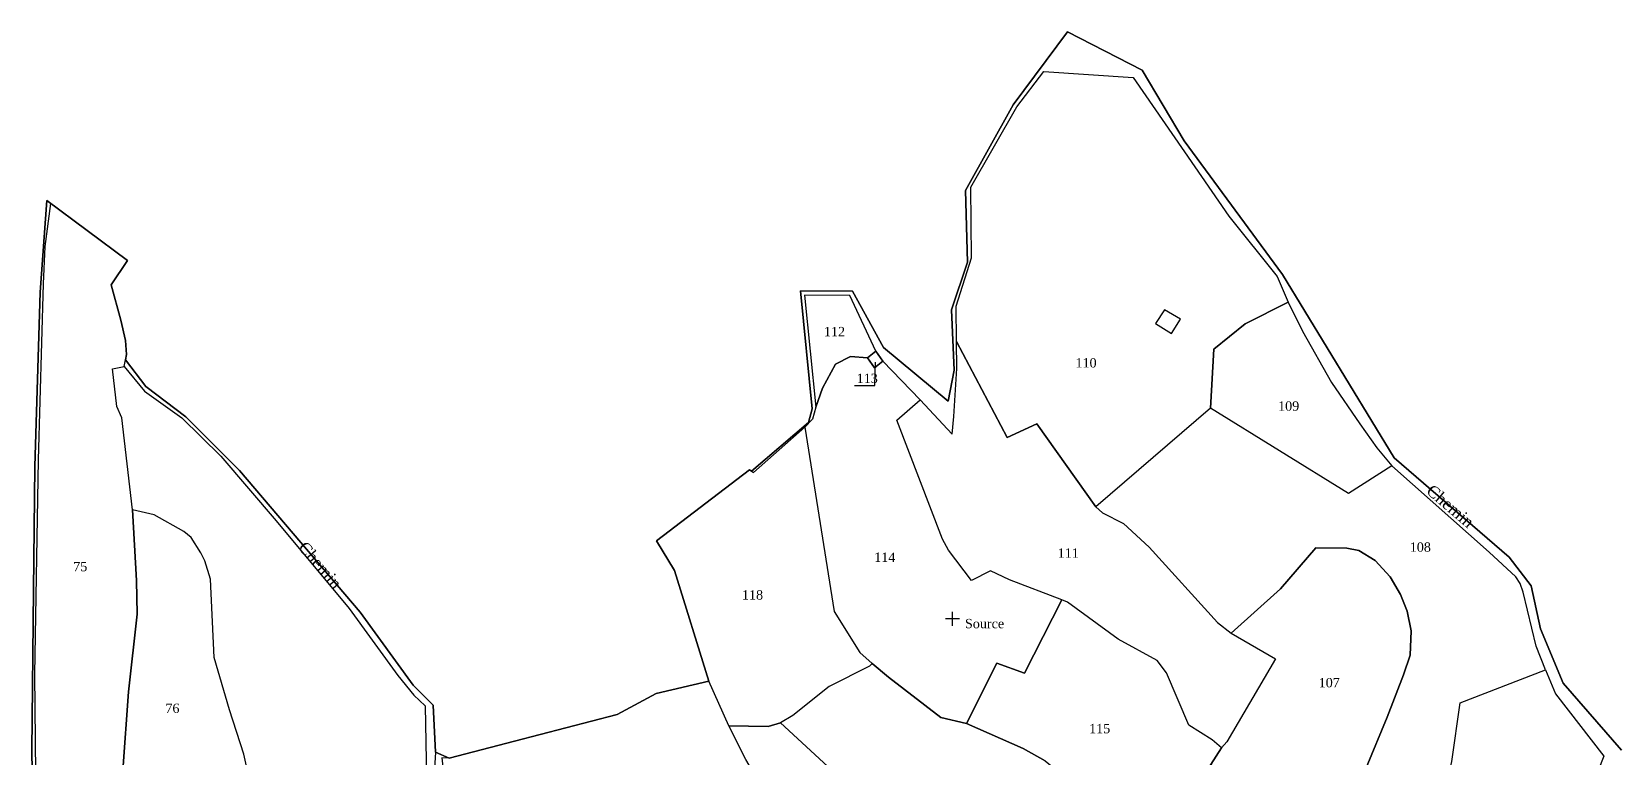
# Model space of a CAD drawing. Extents: x 1207496 to 1208273, y 6152107 to 6153235.
# Drawn here: x 1207592.6 to 1207932.4, y 6152655.5 to 6152810.7 of the extents above; entities that cross this region are included whole.
import ezdxf

# ---------------------------------------------------------------- set-up
doc = ezdxf.new("R2010")
doc.units = 0
doc.linetypes.add('CONTINU', pattern=[0])
doc.layers.get('0').update_dxf_attribs({"linetype": 'CONTINU'})
for name, color, linetype in [('1LIEUDIT', 7, 'CONTINU'), ('1PARCELLE', 7, 'CONTINU'), ('1SECTION', 7, 'CONTINU'), ('1SUBDSECT', 7, 'CONTINU'), ('1ZONCOMM', 7, 'CONTINU'), ('3BATIDUR', 7, 'CONTINU'), ('3CALVAIRE', 7, 'CONTINU'), ('3CALVAIRETEX', 7, 'CONTINU'), ('3CHEMIN', 7, 'CONTINU'), ('3FISCLINE', 7, 'CONTINUOUS'), ('3FLECHEPAR', 7, 'CONTINU'), ('3PARCELLETEX', 7, 'CONTINU'), ('3ZONCOMMTEX', 7, 'CONTINU')]:
    doc.layers.add(name, color=color, linetype=linetype)
doc.styles.get("Standard").update_dxf_attribs({"font": 'Times New Roman'})

# ---------------------------------------------------------------- blocks, each defined once
blk = doc.blocks.new('DETATOPO')
for points in [[(-1.5, 0), (1.5, 0)], [(0, -1.5), (0, 1.5)]]:
    blk.add_lwpolyline(points)

msp = doc.modelspace()

# ---------------------------------------------------------------- linework, layer by layer
at = {"layer": '1LIEUDIT'}
msp.add_lwpolyline([(1207932.91, 6152657.05), (1207920.43, 6152671.38), (1207915.57, 6152682.97), (1207913.59, 6152692.21), (1207908.9, 6152698.33), (1207884.26, 6152719.6), (1207860.36, 6152758.82), (1207839.32, 6152787.38), (1207830.3, 6152802.49), (1207814.32, 6152810.73), (1207802.72, 6152795.13), (1207792.53, 6152776.8), (1207792.94, 6152761.42), (1207789.53, 6152751.26), (1207790.1, 6152738.33), (1207788.79, 6152731.7), (1207774.95, 6152743.16), (1207768.29, 6152755.25), (1207757.19, 6152755.3), (1207759.69, 6152730.04), (1207758.87, 6152727.14), (1207746.67, 6152716.69), (1207746.27, 6152716.98), (1207726.36, 6152701.79), (1207730.2, 6152695.48), (1207737.54, 6152671.75), (1207726.29, 6152669.17), (1207717.91, 6152664.65), (1207695.97, 6152658.96), (1207681.93, 6152655.31), (1207679.02, 6152656.58), (1207678.57, 6152666.68), (1207674.28, 6152670.92), (1207662.89, 6152686.53), (1207637.07, 6152716.83), (1207625.57, 6152728.35), (1207617.01, 6152734.85), (1207612.66, 6152740.54), (1207612.88, 6152741.67), (1207612.7, 6152744.64), (1207611.64, 6152749.05), (1207609.57, 6152756.59), (1207613.08, 6152761.77), (1207595.83, 6152774.61), (1207594.4, 6152755.01), (1207593.25, 6152717.7), (1207593, 6152691.26), (1207592.6, 6152656.9), (1207593.13, 6152626.32)], dxfattribs=at)
at = {"layer": '1PARCELLE'}
for points in [[(1207820.38, 6152709.05), (1207807.8, 6152726.86), (1207801.39, 6152723.9), (1207790.58, 6152744.46), (1207790.49, 6152752.05), (1207793.81, 6152762.33), (1207793.64, 6152777.5), (1207803.51, 6152794.67), (1207809.25, 6152802.22), (1207828.4, 6152800.91), (1207839.36, 6152785.02), (1207848.9, 6152771.25), (1207859.21, 6152758.34), (1207861.55, 6152752.9), (1207852.34, 6152748.23), (1207845.68, 6152742.81), (1207844.92, 6152730.19), (1207820.38, 6152709.05)], [(1207760.42, 6152730.42), (1207761.91, 6152734.51), (1207764.64, 6152739.6), (1207767.88, 6152741.27), (1207771.49, 6152741), (1207773.33, 6152742.4), (1207767.72, 6152754.31), (1207758.01, 6152754.35), (1207760.42, 6152730.42)], [(1207883.73, 6152717.86), (1207874.51, 6152711.91), (1207844.92, 6152730.19), (1207845.68, 6152742.81), (1207852.34, 6152748.23), (1207861.55, 6152752.9), (1207864.67, 6152746.66), (1207870.87, 6152735.7), (1207876.93, 6152726.81), (1207880.52, 6152721.68), (1207883.73, 6152717.86)], [(1207820.38, 6152709.05), (1207821.82, 6152707.79), (1207826.29, 6152705.55), (1207831.84, 6152700.48), (1207846.45, 6152684.32), (1207849.34, 6152682.08), (1207858.84, 6152676.57), (1207848.46, 6152658.83), (1207847.33, 6152657.49), (1207845.3, 6152659.25), (1207840.34, 6152662.37), (1207835.5, 6152673.55), (1207833.52, 6152676.21), (1207825.17, 6152680.8), (1207814.32, 6152688.68), (1207813.14, 6152689.17), (1207801.92, 6152693.47), (1207797.88, 6152695.37), (1207793.76, 6152693.34), (1207788.85, 6152699.84), (1207787.56, 6152702.18), (1207777.82, 6152727.64), (1207782.76, 6152731.96), (1207789.61, 6152724.65), (1207789.98, 6152728.44), (1207790.67, 6152738.69), (1207790.58, 6152744.46), (1207801.39, 6152723.9), (1207807.8, 6152726.86), (1207820.38, 6152709.05)], [(1207813.14, 6152689.17), (1207801.92, 6152693.47), (1207797.88, 6152695.37), (1207793.76, 6152693.34), (1207788.85, 6152699.84), (1207787.56, 6152702.18), (1207777.82, 6152727.64), (1207782.76, 6152731.96), (1207774.83, 6152740.25), (1207773.02, 6152738.83), (1207771.49, 6152741), (1207767.88, 6152741.27), (1207764.64, 6152739.6), (1207761.91, 6152734.51), (1207760.42, 6152730.42), (1207759.77, 6152727.83), (1207758.11, 6152726.13), (1207764.41, 6152686.69), (1207769.88, 6152677.95), (1207772.52, 6152675.59), (1207776, 6152672.63), (1207787.2, 6152664.02), (1207792.69, 6152662.71), (1207799.21, 6152675.67), (1207805.14, 6152673.48), (1207813.14, 6152689.17)], [(1207771.49, 6152741), (1207773.02, 6152738.83), (1207774.83, 6152740.25), (1207773.33, 6152742.4), (1207771.49, 6152741)], [(1207758.11, 6152726.13), (1207764.41, 6152686.69), (1207769.88, 6152677.95), (1207772.52, 6152675.59), (1207771.97, 6152674.98), (1207763.31, 6152670.63), (1207755.54, 6152664.44), (1207752.87, 6152662.86), (1207750.27, 6152662.11), (1207741.82, 6152662.23), (1207737.54, 6152671.75), (1207730.2, 6152695.48), (1207726.36, 6152701.79), (1207746.27, 6152716.98), (1207746.67, 6152716.69), (1207747.08, 6152716.41), (1207758.11, 6152726.13)], [(1207613.79, 6152633.51), (1207636.63, 6152627.81), (1207639.06, 6152651.38), (1207638, 6152656.2), (1207634.92, 6152665.62), (1207631.67, 6152676.84), (1207630.88, 6152693.63), (1207629.63, 6152697.54), (1207628.83, 6152699.21), (1207626.7, 6152702.55), (1207625.18, 6152703.81), (1207618.78, 6152707.4), (1207614.15, 6152708.44), (1207615.02, 6152693.34), (1207615.2, 6152686.15), (1207613.3, 6152669.53), (1207612.12, 6152652.69), (1207611.74, 6152643.8), (1207613.79, 6152633.51)], [(1207849.34, 6152682.08), (1207858.84, 6152676.57), (1207848.46, 6152658.83), (1207847.33, 6152657.49), (1207845, 6152653.97), (1207869.59, 6152638.86), (1207874.83, 6152646.66), (1207878.24, 6152653.27), (1207882.78, 6152664.06), (1207886.28, 6152673.13), (1207887.71, 6152677.38), (1207887.89, 6152682.54), (1207887.03, 6152686.75), (1207885.65, 6152690.3), (1207883.38, 6152694.09), (1207880.19, 6152697.57), (1207876.72, 6152699.74), (1207874.15, 6152700.27), (1207867.46, 6152700.31), (1207859.96, 6152691.53), (1207849.34, 6152682.08)], [(1207847.33, 6152657.49), (1207845.3, 6152659.25), (1207840.34, 6152662.37), (1207835.5, 6152673.55), (1207833.52, 6152676.21), (1207825.17, 6152680.8), (1207814.32, 6152688.68), (1207813.14, 6152689.17), (1207805.14, 6152673.48), (1207799.21, 6152675.67), (1207792.69, 6152662.71), (1207804.85, 6152657.35), (1207809.55, 6152654.73), (1207813.85, 6152651.28), (1207818.32, 6152646.89), (1207823.73, 6152640.51), (1207831.21, 6152631.55), (1207834.72, 6152637.8), (1207840.34, 6152647.05), (1207845, 6152653.97), (1207847.33, 6152657.49)], [(1207680.34, 6152648.38), (1207701.76, 6152638.71), (1207729.73, 6152639.12), (1207745.25, 6152641.89), (1207753.31, 6152642.49), (1207749.03, 6152648.94), (1207745.45, 6152655.03), (1207741.82, 6152662.23), (1207737.54, 6152671.75), (1207726.29, 6152669.17), (1207717.91, 6152664.65), (1207695.97, 6152658.96), (1207681.93, 6152655.31), (1207680.42, 6152655.41), (1207680.66, 6152652.9), (1207680.34, 6152648.38)], [(1207920.5, 6152630.18), (1207897.67, 6152639.88), (1207893.45, 6152641.33), (1207896.62, 6152654.62), (1207898.38, 6152667.13), (1207916.69, 6152674.2), (1207918.81, 6152669.05), (1207929.12, 6152655.71), (1207923.48, 6152641.45), (1207920.5, 6152630.18)]]:
    msp.add_lwpolyline(points, close=True, dxfattribs=at)
for points in [[(1207612.12, 6152652.69), (1207613.3, 6152669.53), (1207615.2, 6152686.15), (1207615.02, 6152693.34), (1207614.15, 6152708.44), (1207611.86, 6152728.14), (1207610.82, 6152730.56), (1207609.86, 6152738.61), (1207612.37, 6152739.09), (1207612.66, 6152740.54), (1207612.88, 6152741.67), (1207612.7, 6152744.64), (1207611.64, 6152749.05), (1207609.57, 6152756.59), (1207613.08, 6152761.77), (1207595.83, 6152774.61), (1207594.4, 6152755.01), (1207593.25, 6152717.7), (1207593, 6152691.26), (1207592.6, 6152656.9), (1207593.13, 6152626.32)], [(1207639.06, 6152651.38), (1207638, 6152656.2), (1207634.92, 6152665.62), (1207631.67, 6152676.84), (1207630.88, 6152693.63), (1207629.63, 6152697.54), (1207628.83, 6152699.21), (1207626.7, 6152702.55), (1207625.18, 6152703.81), (1207618.78, 6152707.4), (1207614.15, 6152708.44), (1207611.86, 6152728.14), (1207610.82, 6152730.56), (1207609.86, 6152738.61), (1207612.37, 6152739.09), (1207616.75, 6152733.82), (1207624.73, 6152728.15), (1207633.05, 6152719.91), (1207644.93, 6152706.07), (1207660.58, 6152687.34), (1207670.97, 6152673.02), (1207674.43, 6152668.81), (1207676.8, 6152666.49), (1207677.11, 6152650.94)], [(1207896.62, 6152654.62), (1207898.38, 6152667.13), (1207916.69, 6152674.2), (1207914.65, 6152679.3), (1207911.87, 6152690.83), (1207911.25, 6152692.65), (1207910.29, 6152694.08), (1207904.62, 6152699.37), (1207883.73, 6152717.86), (1207874.51, 6152711.91), (1207844.92, 6152730.19), (1207820.38, 6152709.05), (1207820.38, 6152709.05), (1207821.82, 6152707.79), (1207826.29, 6152705.55), (1207831.84, 6152700.48), (1207846.45, 6152684.32), (1207849.34, 6152682.08), (1207859.96, 6152691.53), (1207867.46, 6152700.31), (1207874.15, 6152700.27), (1207876.72, 6152699.74), (1207880.19, 6152697.57), (1207883.38, 6152694.09), (1207885.65, 6152690.3), (1207887.03, 6152686.75), (1207887.89, 6152682.54), (1207887.71, 6152677.38), (1207886.28, 6152673.13), (1207882.78, 6152664.06), (1207878.24, 6152653.27)], [(1207809.55, 6152654.73), (1207804.85, 6152657.35), (1207792.69, 6152662.71), (1207787.2, 6152664.02), (1207776, 6152672.63), (1207772.52, 6152675.59), (1207771.97, 6152674.98), (1207763.31, 6152670.63), (1207755.54, 6152664.44), (1207752.87, 6152662.86), (1207763.96, 6152652.65)], [(1207745.45, 6152655.03), (1207741.82, 6152662.23), (1207750.27, 6152662.11), (1207752.87, 6152662.86), (1207763.96, 6152652.65)]]:
    msp.add_lwpolyline(points, dxfattribs=at)
at = {"layer": '1SECTION'}
msp.add_lwpolyline([(1207593.13, 6152626.32), (1207592.6, 6152656.9), (1207593, 6152691.26), (1207593.25, 6152717.7), (1207594.4, 6152755.01), (1207595.83, 6152774.61), (1207613.08, 6152761.77), (1207609.57, 6152756.59), (1207611.64, 6152749.05), (1207612.7, 6152744.64), (1207612.88, 6152741.67), (1207612.66, 6152740.54), (1207617.01, 6152734.85), (1207625.57, 6152728.35), (1207637.07, 6152716.83), (1207662.89, 6152686.53), (1207674.28, 6152670.92), (1207678.57, 6152666.68), (1207679.02, 6152656.58), (1207681.93, 6152655.31), (1207695.97, 6152658.96), (1207717.91, 6152664.65), (1207726.29, 6152669.17), (1207737.54, 6152671.75), (1207730.2, 6152695.48), (1207726.36, 6152701.79), (1207726.36, 6152701.79), (1207746.27, 6152716.98), (1207746.67, 6152716.69), (1207758.87, 6152727.14), (1207759.69, 6152730.04), (1207757.19, 6152755.3), (1207768.29, 6152755.25), (1207774.95, 6152743.16), (1207788.79, 6152731.7), (1207790.1, 6152738.33), (1207789.53, 6152751.26), (1207792.94, 6152761.42), (1207792.53, 6152776.8), (1207802.72, 6152795.13), (1207814.32, 6152810.73), (1207830.3, 6152802.49), (1207839.32, 6152787.38), (1207860.36, 6152758.82), (1207884.26, 6152719.6), (1207908.9, 6152698.33), (1207913.59, 6152692.21), (1207915.57, 6152682.97), (1207920.43, 6152671.38), (1207932.91, 6152657.05)], dxfattribs=at)
at = {"layer": '1SUBDSECT'}
msp.add_lwpolyline([(1207593.13, 6152626.32), (1207592.6, 6152656.9), (1207593, 6152691.26), (1207593.25, 6152717.7), (1207594.4, 6152755.01), (1207595.83, 6152774.61), (1207613.08, 6152761.77), (1207609.57, 6152756.59), (1207611.64, 6152749.05), (1207612.7, 6152744.64), (1207612.88, 6152741.67), (1207612.66, 6152740.54), (1207617.01, 6152734.85), (1207625.57, 6152728.35), (1207637.07, 6152716.83), (1207662.89, 6152686.53), (1207674.28, 6152670.92), (1207678.57, 6152666.68), (1207679.02, 6152656.58), (1207681.93, 6152655.31), (1207695.97, 6152658.96), (1207717.91, 6152664.65), (1207726.29, 6152669.17), (1207737.54, 6152671.75), (1207730.2, 6152695.48), (1207726.36, 6152701.79), (1207726.36, 6152701.79), (1207746.27, 6152716.98), (1207746.67, 6152716.69), (1207758.87, 6152727.14), (1207759.69, 6152730.04), (1207757.19, 6152755.3), (1207768.29, 6152755.25), (1207774.95, 6152743.16), (1207788.79, 6152731.7), (1207790.1, 6152738.33), (1207789.53, 6152751.26), (1207792.94, 6152761.42), (1207792.53, 6152776.8), (1207802.72, 6152795.13), (1207814.32, 6152810.73), (1207830.3, 6152802.49), (1207839.32, 6152787.38), (1207860.36, 6152758.82), (1207884.26, 6152719.6), (1207908.9, 6152698.33), (1207913.59, 6152692.21), (1207915.57, 6152682.97), (1207920.43, 6152671.38), (1207932.91, 6152657.05)], dxfattribs=at)
at = {"layer": '1ZONCOMM'}
for points in [[(1207746.67, 6152716.69), (1207758.87, 6152727.14), (1207759.69, 6152730.04), (1207757.19, 6152755.3), (1207768.29, 6152755.25), (1207774.95, 6152743.16), (1207788.79, 6152731.7), (1207790.1, 6152738.33), (1207789.53, 6152751.26), (1207792.94, 6152761.42), (1207792.53, 6152776.8), (1207802.72, 6152795.13), (1207814.32, 6152810.73), (1207830.3, 6152802.49), (1207839.32, 6152787.38), (1207860.36, 6152758.82), (1207884.26, 6152719.6), (1207908.9, 6152698.33), (1207913.59, 6152692.21), (1207915.57, 6152682.97), (1207920.43, 6152671.38), (1207932.91, 6152657.05)], [(1207746.67, 6152716.69), (1207758.87, 6152727.14), (1207759.69, 6152730.04), (1207757.19, 6152755.3), (1207768.29, 6152755.25), (1207774.95, 6152743.16), (1207788.79, 6152731.7), (1207790.1, 6152738.33), (1207789.53, 6152751.26), (1207792.94, 6152761.42), (1207792.53, 6152776.8), (1207802.72, 6152795.13), (1207814.32, 6152810.73), (1207830.3, 6152802.49), (1207839.32, 6152787.38), (1207860.36, 6152758.82), (1207884.26, 6152719.6), (1207908.9, 6152698.33), (1207913.59, 6152692.21), (1207915.57, 6152682.97), (1207920.43, 6152671.38), (1207932.91, 6152657.05)], [(1207746.67, 6152716.69), (1207758.87, 6152727.14), (1207759.69, 6152730.04), (1207757.19, 6152755.3), (1207768.29, 6152755.25), (1207774.95, 6152743.16), (1207788.79, 6152731.7), (1207790.1, 6152738.33), (1207789.53, 6152751.26), (1207792.94, 6152761.42), (1207792.53, 6152776.8), (1207802.72, 6152795.13), (1207814.32, 6152810.73), (1207830.3, 6152802.49), (1207839.32, 6152787.38), (1207860.36, 6152758.82), (1207884.26, 6152719.6), (1207908.9, 6152698.33), (1207913.59, 6152692.21), (1207915.57, 6152682.97), (1207920.43, 6152671.38), (1207932.91, 6152657.05)], [(1207612.66, 6152740.54), (1207617.01, 6152734.85), (1207625.57, 6152728.35), (1207637.07, 6152716.83), (1207662.89, 6152686.53), (1207674.28, 6152670.92), (1207678.57, 6152666.68), (1207679.02, 6152656.58), (1207678.5, 6152648.42)], [(1207612.66, 6152740.54), (1207617.01, 6152734.85), (1207625.57, 6152728.35), (1207637.07, 6152716.83), (1207662.89, 6152686.53), (1207674.28, 6152670.92), (1207678.57, 6152666.68), (1207679.02, 6152656.58), (1207678.5, 6152648.42)]]:
    msp.add_lwpolyline(points, dxfattribs=at)
at = {"layer": '3BATIDUR'}
msp.add_lwpolyline([(1207771.49, 6152741), (1207773.33, 6152742.4), (1207774.83, 6152740.25), (1207773.02, 6152738.83), (1207771.49, 6152741)], close=True, dxfattribs=at)
at = {"layer": '3CHEMIN'}
msp.add_lwpolyline([(1207628.54, 6152502.55), (1207621.65, 6152532.23), (1207619.32, 6152542.24), (1207617.32, 6152549.39), (1207612.93, 6152557.79), (1207606.94, 6152567.91), (1207601.76, 6152576.8), (1207598.45, 6152585.49), (1207597.61, 6152589.57), (1207595.69, 6152615.9), (1207593.88, 6152623.18), (1207593.69, 6152630.83), (1207593.23, 6152673.22), (1207594.06, 6152719.17), (1207595.14, 6152756.8), (1207595.44, 6152764.8), (1207596.67, 6152773.98)], dxfattribs=at)
at = {"layer": '3FISCLINE'}
msp.add_lwpolyline([(1207833.16, 6152748.29), (1207836.6, 6152746.2), (1207838.49, 6152749.26), (1207835.12, 6152751.27), (1207833.16, 6152748.29)], dxfattribs=at)
at = {"layer": '3FLECHEPAR'}
msp.add_lwpolyline([(1207768.73, 6152735.08), (1207773.08, 6152735.08), (1207773.26, 6152740.07)], dxfattribs=at)

# ---------------------------------------------------------------- block references
at = {"layer": '3CALVAIRE', "rotation": 90}
msp.add_blockref('DETATOPO', (1207789.68, 6152685.11), dxfattribs=at)

# ---------------------------------------------------------------- texts
at = {"layer": '3CALVAIRETEX'}
msp.add_text('Source', height=2, dxfattribs=at).set_placement((1207792.38, 6152683.11))
at = {"layer": '3PARCELLETEX'}
for s, p in [('112', (1207762.18, 6152745.58)), ('110', (1207816.04, 6152738.9)), ('113', (1207769.2, 6152735.58)), ('109', (1207859.41, 6152729.65)), ('114', (1207772.95, 6152697.3)), ('111', (1207812.23, 6152698.19)), ('108', (1207887.6, 6152699.47)), ('75', (1207601.48, 6152695.31)), ('118', (1207744.63, 6152689.25)), ('107', (1207868.1, 6152670.47)), ('76', (1207621.21, 6152664.98)), ('115', (1207818.95, 6152660.64))]:
    msp.add_text(s, height=2, dxfattribs=at).set_placement(p)
at = {"layer": '3ZONCOMMTEX'}
for rotation, p in [(319.4, (1207890.95, 6152712.17)), (319.4, (1207890.95, 6152712.17)), (319.4, (1207890.95, 6152712.17)), (310.7, (1207649.5, 6152700.31)), (310.7, (1207649.5, 6152700.31))]:
    msp.add_text('Chemin', height=2.5, rotation=rotation, dxfattribs=at).set_placement(p)

doc.saveas('drawing.dxf')
